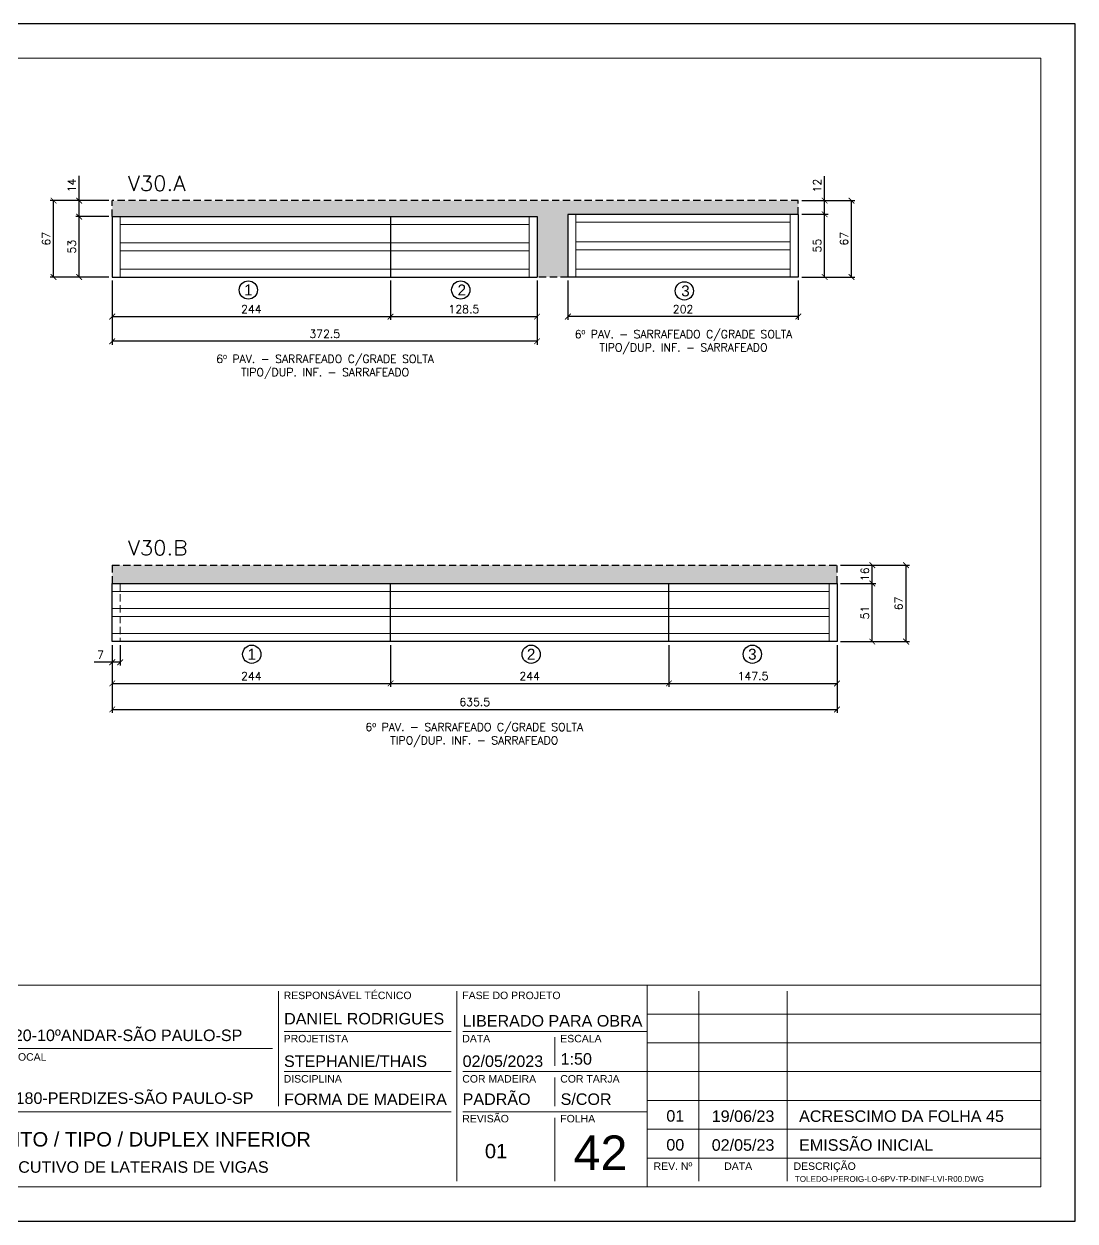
# Model space of a CAD drawing. Extents: x -23436 to 4767, y -4638 to 9755.
# Drawn here: x -16943 to -16021, y -2818 to -1768 of the extents above; entities that cross this region are included whole.
import ezdxf
from ezdxf.enums import TextEntityAlignment as Align

# ---------------------------------------------------------------- set-up
doc = ezdxf.new("R2010")
doc.units = 0
doc.header["$PDMODE"] = 2
doc.header["$PDSIZE"] = 10
doc.linetypes.add('HIDDEN', pattern=[9.525, 6.35, -3.175])
doc.layers.get('0').update_dxf_attribs({"lineweight": 13})
doc.layers.get('Defpoints').update_dxf_attribs({"lineweight": 13})
for name, color, linetype in [('Concreto', 250, 'HIDDEN'), ('Cota', 4, 'Continuous'), ('MB Logo', 255, 'Continuous'), ('Painéis', 200, 'Continuous'), ('Romaneio', 10, 'Continuous')]:
    doc.layers.add(name, color=color, linetype=linetype)
for name, color, linetype, lineweight in [('FOLHA MB', 7, 'Continuous', 13), ('N° Folha', 5, 'Continuous', 13), ('Sarr 2.2x7', 40, 'Continuous', 9), ('Texto Seção', 7, 'Continuous', 15)]:
    doc.layers.add(name, color=color, linetype=linetype, lineweight=lineweight)
doc.layers.add('Laje_Perimetro', color=7, linetype='Continuous', plot=False)
doc.styles.add('ARIAL', font='arial.ttf', dxfattribs={"oblique": 15, "height": 25})
doc.styles.add('MB_C01', font='arial.ttf', dxfattribs={"height": 1.3})
doc.styles.add('MB_C02', font='arial.ttf', dxfattribs={"height": 2})
doc.styles.add('MB_C03', font='arial.ttf', dxfattribs={"height": 2.5})
doc.styles.add('MB_C04', font='arial.ttf', dxfattribs={"height": 6})
doc.styles.add('MtXpl_Lucida_Sans_Un', font='l_10646.ttf')
doc.styles.add('REGUA-120', font='ROMANS.shx', dxfattribs={"height": 15})
doc.styles.add('ROMANS', font='romans.shx')
doc.dimstyles.new('Cota Paínel', dxfattribs={"dimtxt": 7, "dimasz": 5, "dimexe": 3, "dimexo": 3, "dimgap": 3, "dimtad": 1, "dimdec": 1, "dimzin": 12, "dimdsep": 46, "dimtxsty": 'ROMANS', "dimblk": 'ARCHTICK', "dimcen": 0, "dimclrd": 4, "dimclre": 4, "dimclrt": 1, "dimadec": 1, "dimazin": 3, "dimtfac": 1, "dimtdec": 1, "dimtmove": 0, "dimatfit": 3, "dimldrblk": 'OBLIQUE', "dimfxl": 1, "dimtolj": 1, "dimtzin": 12, "dimarcsym": 0})

# ---------------------------------------------------------------- blocks, each defined once
blk = doc.blocks.new('MB-NOVO')
at = {"layer": 'MB Logo', "linetype": 'Continuous'}
h = blk.add_hatch(color=256, dxfattribs=at)
h.dxf.hatch_style = 1
h.set_gradient(color1=(242, 132, 69), color2=(247, 180, 141), rotation=90, tint=1)
h.paths.add_polyline_path([(-18529.6, 10980.8), (-18475.7, 10980.8, 0.706757), (-18468.7, 11008, 0.681802), (-18476.7, 11034.9), (-18529.4, 11034.9, 0.243712), (-18530.2, 11034.5), (-18551.7, 11003.9), (-18573.3, 11034.5, 0.243712), (-18574.1, 11034.9), (-18586.5, 11034.9), (-18586.5, 10980.8), (-18573.9, 10980.8), (-18573.9, 11012.9), (-18551.7, 10981.5), (-18529.6, 11012.9)])
h.paths.add_polyline_path([(-18516.8, 11014.1), (-18516.8, 11022), (-18477.8, 11022, -0.414214), (-18475.8, 11020), (-18475.8, 11016.1, -0.414214), (-18477.8, 11014.1)], flags=16)
h.paths.add_polyline_path([(-18516.8, 11001.4), (-18476.8, 11001.4, -0.414214), (-18474.8, 10999.4), (-18474.8, 10995.5, -0.414214), (-18476.8, 10993.5), (-18516.8, 10993.5)], flags=16)
at = {"layer": 'MB Logo', "true_color": 0x262626}
h = blk.add_hatch(color=250, dxfattribs=at)
h.dxf.hatch_style = 1
h.paths.add_polyline_path([(-18537.3, 11033.3, 0.60809), (-18538.1, 11034.9), (-18565.3, 11034.9, 0.60809), (-18566.1, 11033.3), (-18552.5, 11014, 0.518202), (-18550.9, 11014)])
h = blk.add_hatch(color=250, dxfattribs=at)
h.dxf.hatch_style = 1
h.paths.add_polyline_path([(-18456.2, 11011.3), (-18456.2, 11024.6), (-18434.2, 11024.6), (-18434.2, 11034.9), (-18476.7, 11034.9, -0.681802), (-18468.7, 11008, -0.706757), (-18475.7, 10980.8), (-18456.2, 10980.8), (-18456.2, 11001.4), (-18437.8, 11001.4), (-18437.8, 11011.3)])
h = blk.add_hatch(color=250, dxfattribs=at)
h.dxf.hatch_style = 1
h.paths.add_polyline_path([(-18435.9, 11007.9, 1), (-18381.9, 11007.9, 1)])
edge = h.paths.add_edge_path(flags=16)
edge.add_ellipse((-18409, 11007.7), major_axis=(0, 16.8), ratio=0.916255, start_angle=0, end_angle=360)
h = blk.add_hatch(color=250, dxfattribs=at)
h.dxf.hatch_style = 1
h.paths.add_polyline_path([(-18357, 11034.9), (-18380.2, 11034.9), (-18380.2, 10980.8), (-18367.6, 10980.8), (-18367.6, 11000.7), (-18363.4, 11000.7, -0.195765), (-18360.9, 10998.9), (-18351.8, 10983.2, 0.261385), (-18347.5, 10980.8), (-18336.4, 10980.8), (-18347.5, 10999, 0.082429), (-18349.6, 11001.5), (-18351.9, 11003.4, 0.81838)])
h.paths.add_polyline_path([(-18360.8, 11009), (-18367.6, 11009), (-18367.6, 11025), (-18360.8, 11025, -0.92578)], flags=16)
h = blk.add_hatch(color=250, dxfattribs=at)
h.dxf.hatch_style = 1
h.paths.add_polyline_path([(-18286.6, 11015.9), (-18286.6, 10980.8), (-18275.8, 10980.8), (-18275.8, 11034.9), (-18286.6, 11034.9, 0.216647), (-18289.4, 11032.4), (-18305.5, 10999.8), (-18321.6, 11032.7, 0.199908), (-18324.3, 11034.9), (-18335.2, 11034.9), (-18335.2, 10980.8), (-18324.3, 10980.8), (-18324.3, 11015.9), (-18310.4, 10989.3, 0.279644), (-18306, 10986.6, 0.340986), (-18300.5, 10989.3)])
h = blk.add_hatch(color=250, dxfattribs=at)
h.dxf.hatch_style = 1
h.paths.add_polyline_path([(-18274.4, 10980.8), (-18265, 10980.8, 0.322517), (-18260.2, 10984.3), (-18257.3, 10993), (-18237.2, 10993), (-18234.3, 10984.3, 0.322517), (-18229.5, 10980.8), (-18220.3, 10980.8), (-18241.2, 11034.9), (-18253.4, 11034.9)])
h.paths.add_polyline_path([(-18254.4, 11001.6), (-18247.3, 11023), (-18240.1, 11001.6)], flags=16)
h = blk.add_hatch(color=250, dxfattribs=at)
h.dxf.hatch_style = 1
h.paths.add_polyline_path([(-18206, 11024, -0.247671), (-18196.9, 11024.3), (-18193.5, 11022.5, 0.40799), (-18188.2, 11024.1), (-18185.4, 11029.1, 0.392837), (-18216.2, 11028.7, 0.467779), (-18213.3, 11006.3, 0.077523), (-18201.2, 11002.1, -0.214206), (-18196.1, 10997.9, -0.284295), (-18198.2, 10991.4, -0.26924), (-18208.8, 10991.6), (-18212.2, 10993.6, 0.407727), (-18219, 10992.1), (-18221.8, 10987.7, 0.296878), (-18193.2, 10983.1, 0.272251), (-18184.9, 10995.3), (-18184.6, 10997.9, 0.348906), (-18193.7, 11011.2), (-18200.4, 11013.5, -0.045018), (-18205.8, 11015.7, -0.618284)])
at = {"layer": 'MB Logo', "linetype": 'Continuous'}
blk.add_line((-18586.5, 10945.9), (-18184.8, 10945.9), dxfattribs=at)
at = {"layer": 'MB Logo', "color": 23, "linetype": 'Continuous', "true_color": 0xf28445}
for points in [[(-18573.3, 11034.5, 0.243712), (-18574.1, 11034.9), (-18586.5, 11034.9), (-18586.5, 10980.8), (-18573.9, 10980.8), (-18573.9, 11012.9), (-18551.7, 10981.5), (-18529.6, 11012.9), (-18529.6, 10980.8), (-18475.7, 10980.8, 0.706757), (-18468.7, 11008, 0.681802), (-18476.7, 11034.9), (-18529.4, 11034.9, 0.243712), (-18530.2, 11034.5), (-18551.7, 11003.9)], [(-18516.8, 11022), (-18477.8, 11022, -0.414214), (-18475.8, 11020), (-18475.8, 11016.1, -0.414214), (-18477.8, 11014.1), (-18516.8, 11014.1)], [(-18516.8, 11001.4), (-18476.8, 11001.4, -0.414214), (-18474.8, 10999.4), (-18474.8, 10995.5, -0.414214), (-18476.8, 10993.5), (-18516.8, 10993.5)]]:
    blk.add_lwpolyline(points, format="xyb", close=True, dxfattribs=at)
at = {"layer": 'MB Logo', "color": 250, "true_color": 0x262626}
for points in [[(-18537.3, 11033.3, 0.60809), (-18538.1, 11034.9), (-18565.3, 11034.9, 0.60809), (-18566.1, 11033.3), (-18552.5, 11014, 0.518202), (-18550.9, 11014)], [(-18437.8, 11011.3), (-18456.2, 11011.3), (-18456.2, 11024.6), (-18434.2, 11024.6), (-18434.2, 11034.9), (-18476.7, 11034.9, -0.681802), (-18468.7, 11008, -0.706757), (-18475.7, 10980.8), (-18456.2, 10980.8), (-18456.2, 11001.4), (-18437.8, 11001.4)], [(-18347.5, 10980.8), (-18336.4, 10980.8), (-18347.5, 10999, 0.082429), (-18349.6, 11001.5), (-18351.9, 11003.4, 0.81838), (-18357, 11034.9), (-18380.2, 11034.9), (-18380.2, 10980.8), (-18367.6, 10980.8), (-18367.6, 11000.7), (-18363.4, 11000.7, -0.209789), (-18360.8, 10998.7), (-18351.8, 10983.2, 0.261385)], [(-18286.6, 11015.9), (-18286.6, 10980.8), (-18275.8, 10980.8), (-18275.8, 11034.9), (-18286.6, 11034.9, 0.216647), (-18289.4, 11032.4), (-18305.5, 10999.8), (-18321.5, 11032.4, 0.216647), (-18324.3, 11034.9), (-18335.2, 11034.9), (-18335.2, 10980.8), (-18324.3, 10980.8), (-18324.3, 11015.9), (-18310.4, 10989.3, 0.279644), (-18306, 10986.6), (-18304.9, 10986.6, 0.279644), (-18300.5, 10989.3)], [(-18265, 10980.8, 0.322517), (-18260.2, 10984.3), (-18257.3, 10993), (-18237.2, 10993), (-18234.3, 10984.3, 0.322517), (-18229.5, 10980.8), (-18220.3, 10980.8), (-18241.2, 11034.9), (-18253.4, 11034.9), (-18274.4, 10980.8)], [(-18206.2, 11015.9, -0.549626), (-18206.4, 11023.8, -0.258723), (-18196.9, 11024.3), (-18193.5, 11022.5, 0.40799), (-18188.2, 11024.1), (-18185.4, 11029.1, 0.392837), (-18216.2, 11028.7, 0.467779), (-18213.3, 11006.3, 0.077523), (-18201.2, 11002.1, -0.203897), (-18196.3, 10998.2), (-18196.1, 10997.8, -0.267611), (-18198, 10991.6), (-18198.5, 10991.3, -0.261145), (-18208.8, 10991.6), (-18212.2, 10993.6, 0.407727), (-18219, 10992.1), (-18221.8, 10987.7, 0.296878), (-18193.2, 10983.1, 0.265963), (-18184.9, 10994.9), (-18184.7, 10997.6, 0.340466), (-18193.1, 11011), (-18200.4, 11013.5, -0.049298)], [(-18367.6, 11009), (-18360.8, 11009, 0.92578), (-18360.8, 11025), (-18367.6, 11025)]]:
    blk.add_lwpolyline(points, format="xyb", close=True, dxfattribs=at)
blk.add_lwpolyline([(-18247.3, 11023), (-18254.4, 11001.6), (-18240.1, 11001.6)], close=True, dxfattribs=at)
at = {"layer": 'MB Logo', "color": 250, "true_color": 0x262626, "style": 'MtXpl_Lucida_Sans_Un'}
for s, height, p in [('F', 8.12, (-18586.8, 10959.8)), ('O', 8.12, (-18567.5, 10959.8)), ('R', 8.12, (-18545.6, 10959.8)), ('M', 8.12, (-18525.4, 10959.8)), ('A', 8.12, (-18502.5, 10959.8)), ('S', 8.12, (-18481.9, 10959.8)), ('P', 8.12, (-18447.3, 10959.8)), ('R', 8.12, (-18427.8, 10959.8)), ('É', 8.12, (-18407.5, 10959.8)), ('-', 8.12, (-18389.6, 10959.8)), ('F', 8.12, (-18371.4, 10959.8)), ('A', 8.12, (-18353.3, 10959.8)), ('B', 8.12, (-18332.1, 10959.8)), ('R', 8.12, (-18312.2, 10959.8)), ('I', 8.12, (-18292.7, 10959.8)), ('C', 8.12, (-18276.6, 10959.8)), ('A', 8.12, (-18256.3, 10959.8)), ('D', 8.12, (-18235.5, 10959.8)), ('A', 8.12, (-18214.6, 10959.8)), ('S', 8.12, (-18193.6, 10959.8)), ('DIREITOS AUTORAIS PROTEGIDOS PELA LEI Nº 9610/98', 8.122, (-18540.4, 10887.8))]:
    blk.add_text(s, height=height, dxfattribs=at).set_placement(p)
at = {"layer": 'MB Logo', "style": 'MtXpl_Lucida_Sans_Un'}
for s, p in [('Rua José Santa Rosa, 1300 - Jd Nova Limeira - Limeira / SP', (-18549.2, 10917.8)), ('(19) 3440-2240 - email:projetos@mbformas.com.br - www.mbformas.com.br', (-18601.5, 10902.8))]:
    blk.add_text(s, height=8.122, dxfattribs=at).set_placement(p)
blk = doc.blocks.new('A$C169d8357')
at = {"layer": 'FOLHA MB', "color": 1}
for p, q in [((1109.8, 356.7), (70, 356.7)), ((445.6, 351.7), (445.6, 185)), ((786.6, 351.7), (786.6, 250.7)), ((943.1, 351.7), (943.1, 185)), ((1109.8, 356.7), (1109.8, 179.9)), ((1455, 356.7), (1109.8, 356.7)), ((1155.3, 185), (1155.3, 351.7)), ((1232.6, 351.7), (1232.6, 185)), ((1455, 331.5), (1109.8, 331.5)), ((938.1, 316.3), (791.6, 316.3)), ((1109.8, 316.3), (948.2, 316.3)), ((1029, 311.3), (1029, 286)), ((1455, 306.2), (1109.8, 306.2)), ((781.5, 301.2), (450.7, 301.2)), ((938.1, 281), (791.6, 281)), ((1109.8, 281), (948.2, 281)), ((1029, 275.9), (1029, 250.7)), ((1455, 281), (1109.8, 281)), ((1455, 255.7), (1109.8, 255.7)), ((938.1, 245.6), (450.7, 245.6)), ((1109.8, 245.6), (948.2, 245.6)), ((1029, 240.6), (1029, 185)), ((1455, 230.4), (1109.8, 230.4)), ((1455, 205.2), (1109.8, 205.2))]:
    blk.add_line(p, q, dxfattribs=at)
for points in [[(0, 1199.9), (0, 149.9), (1485, 149.9), (1485, 1199.9)], [(70, 1169.9), (70, 179.9), (1455, 179.9), (1455, 1169.9)]]:
    blk.add_lwpolyline(points, close=True, dxfattribs=at)
at = {"layer": 'MB Logo', "xscale": 0.8642040370897565, "yscale": 0.8642040370897565, "zscale": 0.8642040370897565}
blk.add_blockref('MB-NOVO', (16148.7, -9204.8), dxfattribs=at)
at = {"layer": 'FOLHA MB', "color": 6}
for s, height, style, p in [('CLIENTE', 6.57, 'MB_C01', (454.3, 346.1)), ('RESPONSÁVEL TÉCNICO', 6.566, 'MB_C01', (791.2, 344.6)), ('FASE DO PROJETO', 6.566, 'MB_C01', (947.8, 344.6)), ('R. HUNGRIA,620-10ºANDAR-SÃO PAULO-SP', 10.102, 'MB_C02', (459.7, 307.8)), ('PROJETISTA', 6.57, 'MB_C01', (791.2, 306.7)), ('DATA', 6.57, 'MB_C01', (947.8, 306.7)), ('ESCALA', 6.57, 'MB_C01', (1033.7, 306.7)), ('EMPREENDIMENTO E LOCAL', 6.566, 'MB_C01', (454.3, 290.6)), ('DISCIPLINA', 6.57, 'MB_C01', (791.2, 271.4)), ('COR MADEIRA', 6.566, 'MB_C01', (947.8, 271.4)), ('COR TARJA', 6.57, 'MB_C01', (1033.7, 271.4)), ('RUA IPEROIG,180-PERDIZES-SÃO PAULO-SP', 10.102, 'MB_C02', (459.7, 252.7)), ('TÍTULO', 6.57, 'MB_C01', (454.3, 235)), ('REVISÃO', 6.57, 'MB_C01', (947.8, 236.5)), ('FOLHA', 6.57, 'MB_C01', (1033.7, 236.5)), ('PROJETO EXECUTIVO DE LATERAIS DE VIGAS', 10.102, 'MB_C02', (459.7, 192.3))]:
    blk.add_text(s, height=height, dxfattribs=dict(at, style=style)).set_placement(p)
at = {"layer": 'FOLHA MB', "color": 5}
for s, height, style, p in [('TOLEDO', 12.63, 'MB_C03', (459.7, 328.8)), ('DANIEL RODRIGUES', 10.102, 'MB_C02', (791.6, 322.4)), ('LIBERADO PARA OBRA', 10.102, 'MB_C02', (948.1, 320.5)), ('STEPHANIE/THAIS', 10.102, 'MB_C02', (791.5, 285.1)), ('02/05/2023', 10.1, 'MB_C02', (948.1, 285.1)), ('1:50', 10.1, 'MB_C02', (1034, 287.1)), ('IPEROIG', 12.63, 'MB_C03', (459.7, 273.3)), ('PADRÃO', 10.1, 'MB_C02', (948.1, 251.8)), ('FORMA DE MADEIRA', 10.102, 'MB_C02', (791.6, 251.7)), ('S/COR', 10.1, 'MB_C02', (1034, 251.8)), ('01', 10.1, 'MB_C02', (1126.7, 237.1)), ('19/06/23', 10.1, 'MB_C02', (1166.5, 236.9)), ('ACRESCIMO DA FOLHA 45', 10.102, 'MB_C02', (1243.1, 236.9)), ('6º PAVIMENTO / TIPO / DUPLEX INFERIOR', 12.628, 'MB_C03', (459.7, 215.3)), ('00', 10.1, 'MB_C02', (1126.7, 211.8)), ('02/05/23', 10.1, 'MB_C02', (1166.5, 211.6)), ('EMISSÃO INICIAL', 10.102, 'MB_C02', (1243.1, 211.6)), ('01', 12.63, 'MB_C03', (967.6, 205))]:
    blk.add_text(s, height=height, dxfattribs=dict(at, style=style)).set_placement(p)
at = {"layer": 'FOLHA MB', "color": 6, "style": 'MB_C01'}
for s, p in [('REV. Nº', (1132.5, 198.1)), ('DATA', (1189.7, 198.1)), ('DESCRIÇÃO', (1265.5, 198.1))]:
    blk.add_text(s, height=6.57, dxfattribs=at).set_placement(p, align=Align.MIDDLE_CENTER)
at = {"layer": 'FOLHA MB', "insert": (1239.4, 189.4), "char_height": 5.051, "width": 210.818, "attachment_point": 1, "style": 'MB_C04'}
blk.add_mtext('TOLEDO-IPEROIG-LO-6PV-TP-DINF-LVI-R00.DWG', dxfattribs=at)
blk = doc.blocks.new('_ArchTick')
at = {"color": 0, "linetype": 'ByBlock', "const_width": 0.15}
blk.add_lwpolyline([(-0.5, -0.5), (0.5, 0.5)], dxfattribs=at)
blk = doc.blocks.new('*D1380')
at = {"layer": 'Cota', "color": 4, "lineweight": -2, "transparency": 16777216}
for p, q in [((-16865.5, -2312.5), (-16865.5, -2349.2)), ((-16621.5, -2312.5), (-16621.5, -2349.2)), ((-16865.5, -2346.2), (-16621.5, -2346.2))]:
    blk.add_line(p, q, dxfattribs=at)
at = {"layer": 'Defpoints', "color": 0, "transparency": 16777216}
for p in [(-16865.5, -2309.5), (-16621.5, -2309.5), (-16621.5, -2346.2)]:
    blk.add_point(p, dxfattribs=at)
at = {"layer": 'Cota', "color": 4, "lineweight": -2, "transparency": 16777216, "xscale": 5, "yscale": 5, "zscale": 5, "rotation": 180}
blk.add_blockref('_ArchTick', (-16865.5, -2346.2), dxfattribs=at)
at = {"layer": 'Cota', "color": 4, "lineweight": -2, "transparency": 16777216, "xscale": 5, "yscale": 5, "zscale": 5}
blk.add_blockref('_ArchTick', (-16621.5, -2346.2), dxfattribs=at)
at = {"layer": 'Cota', "color": 1, "transparency": 16777216, "insert": (-16743.5, -2339.7), "char_height": 7, "attachment_point": 5, "style": 'ROMANS'}
blk.add_mtext('\\A1;244', dxfattribs=at)
blk = doc.blocks.new('_OBLIQUE')
at = {"color": 0, "linetype": 'ByBlock', "lineweight": -2}
for p, q in [((0, 0), (-1, 0)), ((-0.5, -0.5), (0.5, 0.5))]:
    blk.add_line(p, q, dxfattribs=at)
blk = doc.blocks.new('*D1381')
at = {"layer": 'Cota', "color": 4, "lineweight": -2, "transparency": 16777216}
for p, q in [((-16621.5, -2312.5), (-16621.5, -2349.2)), ((-16377.5, -2312.5), (-16377.5, -2349.2)), ((-16621.5, -2346.2), (-16377.5, -2346.2))]:
    blk.add_line(p, q, dxfattribs=at)
at = {"layer": 'Defpoints', "color": 0, "transparency": 16777216}
for p in [(-16621.5, -2309.5), (-16377.5, -2309.5), (-16377.5, -2346.2)]:
    blk.add_point(p, dxfattribs=at)
at = {"layer": 'Cota', "color": 4, "lineweight": -2, "transparency": 16777216, "xscale": 5, "yscale": 5, "zscale": 5, "rotation": 180}
blk.add_blockref('_ArchTick', (-16621.5, -2346.2), dxfattribs=at)
at = {"layer": 'Cota', "color": 4, "lineweight": -2, "transparency": 16777216, "xscale": 5, "yscale": 5, "zscale": 5}
blk.add_blockref('_ArchTick', (-16377.5, -2346.2), dxfattribs=at)
at = {"layer": 'Cota', "color": 1, "transparency": 16777216, "insert": (-16499.5, -2339.7), "char_height": 7, "attachment_point": 5, "style": 'ROMANS'}
blk.add_mtext('\\A1;244', dxfattribs=at)
blk = doc.blocks.new('*D1382')
at = {"layer": 'Cota', "color": 4, "lineweight": -2, "transparency": 16777216}
for p, q in [((-16377.5, -2312.5), (-16377.5, -2349.2)), ((-16230, -2312.5), (-16230, -2349.2)), ((-16377.5, -2346.2), (-16230, -2346.2))]:
    blk.add_line(p, q, dxfattribs=at)
at = {"layer": 'Defpoints', "color": 0, "transparency": 16777216}
for p in [(-16377.5, -2309.5), (-16230, -2309.5), (-16230, -2346.2)]:
    blk.add_point(p, dxfattribs=at)
at = {"layer": 'Cota', "color": 4, "lineweight": -2, "transparency": 16777216, "xscale": 5, "yscale": 5, "zscale": 5, "rotation": 180}
blk.add_blockref('_ArchTick', (-16377.5, -2346.2), dxfattribs=at)
at = {"layer": 'Cota', "color": 4, "lineweight": -2, "transparency": 16777216, "xscale": 5, "yscale": 5, "zscale": 5}
blk.add_blockref('_ArchTick', (-16230, -2346.2), dxfattribs=at)
at = {"layer": 'Cota', "color": 1, "transparency": 16777216, "insert": (-16303.7, -2339.7), "char_height": 7, "attachment_point": 5, "style": 'ROMANS'}
blk.add_mtext('\\A1;147.5', dxfattribs=at)
blk = doc.blocks.new('*D1383')
at = {"layer": 'Cota', "color": 4, "lineweight": -2, "transparency": 16777216}
for p, q in [((-16865.5, -2312.5), (-16865.5, -2372)), ((-16230, -2312.5), (-16230, -2372)), ((-16865.5, -2369), (-16230, -2369))]:
    blk.add_line(p, q, dxfattribs=at)
at = {"layer": 'Defpoints', "color": 0, "transparency": 16777216}
for p in [(-16865.5, -2309.5), (-16230, -2309.5), (-16230, -2369)]:
    blk.add_point(p, dxfattribs=at)
at = {"layer": 'Cota', "color": 4, "lineweight": -2, "transparency": 16777216, "xscale": 5, "yscale": 5, "zscale": 5, "rotation": 180}
blk.add_blockref('_ArchTick', (-16865.5, -2369), dxfattribs=at)
at = {"layer": 'Cota', "color": 4, "lineweight": -2, "transparency": 16777216, "xscale": 5, "yscale": 5, "zscale": 5}
blk.add_blockref('_ArchTick', (-16230, -2369), dxfattribs=at)
at = {"layer": 'Cota', "color": 1, "transparency": 16777216, "insert": (-16547.7, -2362.5), "char_height": 7, "attachment_point": 5, "style": 'ROMANS'}
blk.add_mtext('\\A1;635.5', dxfattribs=at)
blk = doc.blocks.new('*D1384')
at = {"layer": 'Cota', "color": 4, "lineweight": -2, "transparency": 16777216}
for p, q in [((-16227, -2258.5), (-16196.1, -2258.5)), ((-16199.1, -2309.5), (-16199.1, -2258.5)), ((-16227, -2309.5), (-16196.1, -2309.5))]:
    blk.add_line(p, q, dxfattribs=at)
at = {"layer": 'Defpoints', "color": 0, "transparency": 16777216}
for p in [(-16230, -2258.5), (-16199.1, -2258.5), (-16230, -2309.5)]:
    blk.add_point(p, dxfattribs=at)
at = {"layer": 'Cota', "color": 4, "lineweight": -2, "transparency": 16777216, "xscale": 5, "yscale": 5, "zscale": 5}
for p, rotation in [((-16199.1, -2258.5), 90), ((-16199.1, -2309.5), 270)]:
    blk.add_blockref('_ArchTick', p, dxfattribs=dict(at, rotation=rotation))
at = {"layer": 'Cota', "color": 1, "transparency": 16777216, "insert": (-16205.6, -2284), "char_height": 7, "attachment_point": 5, "rotation": 90, "style": 'ROMANS'}
blk.add_mtext('\\A1;51', dxfattribs=at)
blk = doc.blocks.new('*D1385')
at = {"layer": 'Cota', "color": 4, "lineweight": -2, "transparency": 16777216}
for p, q in [((-16227, -2242.5), (-16196.1, -2242.5)), ((-16199.1, -2258.5), (-16199.1, -2242.5)), ((-16227, -2258.5), (-16196.1, -2258.5))]:
    blk.add_line(p, q, dxfattribs=at)
at = {"layer": 'Defpoints', "color": 0, "transparency": 16777216}
for p in [(-16230, -2242.5), (-16199.1, -2242.5), (-16230, -2258.5)]:
    blk.add_point(p, dxfattribs=at)
at = {"layer": 'Cota', "color": 4, "lineweight": -2, "transparency": 16777216, "xscale": 5, "yscale": 5, "zscale": 5}
for p, rotation in [((-16199.1, -2242.5), 90), ((-16199.1, -2258.5), 270)]:
    blk.add_blockref('_ArchTick', p, dxfattribs=dict(at, rotation=rotation))
at = {"layer": 'Cota', "color": 1, "transparency": 16777216, "insert": (-16205.6, -2250.5), "char_height": 7, "attachment_point": 5, "rotation": 90, "style": 'ROMANS'}
blk.add_mtext('\\A1;16', dxfattribs=at)
blk = doc.blocks.new('*D1386')
at = {"layer": 'Cota', "color": 4, "lineweight": -2, "transparency": 16777216}
for p, q in [((-16227, -2242.5), (-16166.5, -2242.5)), ((-16169.5, -2309.5), (-16169.5, -2242.5)), ((-16227, -2309.5), (-16166.5, -2309.5))]:
    blk.add_line(p, q, dxfattribs=at)
at = {"layer": 'Defpoints', "color": 0, "transparency": 16777216}
for p in [(-16230, -2242.5), (-16169.5, -2242.5), (-16230, -2309.5)]:
    blk.add_point(p, dxfattribs=at)
at = {"layer": 'Cota', "color": 4, "lineweight": -2, "transparency": 16777216, "xscale": 5, "yscale": 5, "zscale": 5}
for p, rotation in [((-16169.5, -2242.5), 90), ((-16169.5, -2309.5), 270)]:
    blk.add_blockref('_ArchTick', p, dxfattribs=dict(at, rotation=rotation))
at = {"layer": 'Cota', "color": 1, "transparency": 16777216, "insert": (-16176, -2276), "char_height": 7, "attachment_point": 5, "rotation": 90, "style": 'ROMANS'}
blk.add_mtext('\\A1;67', dxfattribs=at)
blk = doc.blocks.new('*D1393')
at = {"layer": 'Cota', "color": 4, "lineweight": -2, "transparency": 16777216}
for p, q in [((-16466, -1992.7), (-16466, -2027.4)), ((-16264, -1992.7), (-16264, -2027.4)), ((-16264, -2024.4), (-16466, -2024.4))]:
    blk.add_line(p, q, dxfattribs=at)
at = {"layer": 'Defpoints', "color": 0, "transparency": 16777216}
for p in [(-16466, -1989.7), (-16264, -1989.7), (-16466, -2024.4)]:
    blk.add_point(p, dxfattribs=at)
at = {"layer": 'Cota', "color": 4, "lineweight": -2, "transparency": 16777216, "xscale": 5, "yscale": 5, "zscale": 5, "rotation": 180}
blk.add_blockref('_ArchTick', (-16466, -2024.4), dxfattribs=at)
at = {"layer": 'Cota', "color": 4, "lineweight": -2, "transparency": 16777216, "xscale": 5, "yscale": 5, "zscale": 5}
blk.add_blockref('_ArchTick', (-16264, -2024.4), dxfattribs=at)
at = {"layer": 'Cota', "color": 1, "transparency": 16777216, "insert": (-16365, -2017.9), "char_height": 7, "attachment_point": 5, "style": 'ROMANS'}
blk.add_mtext('\\A1;202', dxfattribs=at)
blk = doc.blocks.new('*D1394')
at = {"layer": 'Cota', "color": 4, "lineweight": -2, "transparency": 16777216}
for p, q in [((-16865.5, -1992.7), (-16865.5, -2027.4)), ((-16621.5, -1992.7), (-16621.5, -2027.4)), ((-16865.5, -2024.4), (-16621.5, -2024.4))]:
    blk.add_line(p, q, dxfattribs=at)
at = {"layer": 'Defpoints', "color": 0, "transparency": 16777216}
for p in [(-16865.5, -1989.7), (-16621.5, -1989.7), (-16621.5, -2024.4)]:
    blk.add_point(p, dxfattribs=at)
at = {"layer": 'Cota', "color": 4, "lineweight": -2, "transparency": 16777216, "xscale": 5, "yscale": 5, "zscale": 5, "rotation": 180}
blk.add_blockref('_ArchTick', (-16865.5, -2024.4), dxfattribs=at)
at = {"layer": 'Cota', "color": 4, "lineweight": -2, "transparency": 16777216, "xscale": 5, "yscale": 5, "zscale": 5}
blk.add_blockref('_ArchTick', (-16621.5, -2024.4), dxfattribs=at)
at = {"layer": 'Cota', "color": 1, "transparency": 16777216, "insert": (-16743.5, -2017.9), "char_height": 7, "attachment_point": 5, "style": 'ROMANS'}
blk.add_mtext('\\A1;244', dxfattribs=at)
blk = doc.blocks.new('*D1395')
at = {"layer": 'Cota', "color": 4, "lineweight": -2, "transparency": 16777216}
for p, q in [((-16621.5, -1992.7), (-16621.5, -2027.4)), ((-16493, -1992.7), (-16493, -2027.4)), ((-16621.5, -2024.4), (-16493, -2024.4))]:
    blk.add_line(p, q, dxfattribs=at)
at = {"layer": 'Defpoints', "color": 0, "transparency": 16777216}
for p in [(-16621.5, -1989.7), (-16493, -1989.7), (-16493, -2024.4)]:
    blk.add_point(p, dxfattribs=at)
at = {"layer": 'Cota', "color": 4, "lineweight": -2, "transparency": 16777216, "xscale": 5, "yscale": 5, "zscale": 5, "rotation": 180}
blk.add_blockref('_ArchTick', (-16621.5, -2024.4), dxfattribs=at)
at = {"layer": 'Cota', "color": 4, "lineweight": -2, "transparency": 16777216, "xscale": 5, "yscale": 5, "zscale": 5}
blk.add_blockref('_ArchTick', (-16493, -2024.4), dxfattribs=at)
at = {"layer": 'Cota', "color": 1, "transparency": 16777216, "insert": (-16557.2, -2017.9), "char_height": 7, "attachment_point": 5, "style": 'ROMANS'}
blk.add_mtext('\\A1;128.5', dxfattribs=at)
blk = doc.blocks.new('*D1396')
at = {"layer": 'Cota', "color": 4, "lineweight": -2, "transparency": 16777216}
for p, q in [((-16865.5, -1992.7), (-16865.5, -2049.1)), ((-16493, -1992.7), (-16493, -2049.1)), ((-16493, -2046.1), (-16865.5, -2046.1))]:
    blk.add_line(p, q, dxfattribs=at)
at = {"layer": 'Defpoints', "color": 0, "transparency": 16777216}
for p in [(-16865.5, -1989.7), (-16493, -1989.7), (-16865.5, -2046.1)]:
    blk.add_point(p, dxfattribs=at)
at = {"layer": 'Cota', "color": 4, "lineweight": -2, "transparency": 16777216, "xscale": 5, "yscale": 5, "zscale": 5, "rotation": 180}
blk.add_blockref('_ArchTick', (-16865.5, -2046.1), dxfattribs=at)
at = {"layer": 'Cota', "color": 4, "lineweight": -2, "transparency": 16777216, "xscale": 5, "yscale": 5, "zscale": 5}
blk.add_blockref('_ArchTick', (-16493, -2046.1), dxfattribs=at)
at = {"layer": 'Cota', "color": 1, "transparency": 16777216, "insert": (-16679.2, -2039.6), "char_height": 7, "attachment_point": 5, "style": 'ROMANS'}
blk.add_mtext('\\A1;372.5', dxfattribs=at)
blk = doc.blocks.new('*D1397')
at = {"layer": 'Cota', "color": 4, "lineweight": -2, "transparency": 16777216}
for p, q in [((-16261, -1934.7), (-16237.9, -1934.7)), ((-16240.9, -1989.7), (-16240.9, -1934.7)), ((-16261, -1989.7), (-16237.9, -1989.7))]:
    blk.add_line(p, q, dxfattribs=at)
at = {"layer": 'Defpoints', "color": 0, "transparency": 16777216}
for p in [(-16264, -1934.7), (-16240.9, -1934.7), (-16264, -1989.7)]:
    blk.add_point(p, dxfattribs=at)
at = {"layer": 'Cota', "color": 4, "lineweight": -2, "transparency": 16777216, "xscale": 5, "yscale": 5, "zscale": 5}
for p, rotation in [((-16240.9, -1934.7), 90), ((-16240.9, -1989.7), 270)]:
    blk.add_blockref('_ArchTick', p, dxfattribs=dict(at, rotation=rotation))
at = {"layer": 'Cota', "color": 1, "transparency": 16777216, "insert": (-16247.4, -1962.2), "char_height": 7, "attachment_point": 5, "rotation": 90, "style": 'ROMANS'}
blk.add_mtext('\\A1;55', dxfattribs=at)
blk = doc.blocks.new('*D1387')
at = {"layer": 'Cota', "color": 4, "lineweight": -2, "transparency": 16777216}
for p, q in [((-16240.9, -1922.7), (-16240.9, -1901.4)), ((-16261, -1922.7), (-16237.9, -1922.7)), ((-16240.9, -1934.7), (-16240.9, -1922.7)), ((-16261, -1934.7), (-16237.9, -1934.7))]:
    blk.add_line(p, q, dxfattribs=at)
at = {"layer": 'Defpoints', "color": 0, "transparency": 16777216}
for p in [(-16264, -1922.7), (-16240.9, -1922.7), (-16264, -1934.7)]:
    blk.add_point(p, dxfattribs=at)
at = {"layer": 'Cota', "color": 4, "lineweight": -2, "transparency": 16777216, "xscale": 5, "yscale": 5, "zscale": 5}
for p, rotation in [((-16240.9, -1922.7), 90), ((-16240.9, -1934.7), 270)]:
    blk.add_blockref('_ArchTick', p, dxfattribs=dict(at, rotation=rotation))
at = {"layer": 'Cota', "color": 1, "transparency": 16777216, "insert": (-16247.4, -1909.6), "char_height": 7, "attachment_point": 5, "rotation": 90, "style": 'ROMANS'}
blk.add_mtext('\\A1;12', dxfattribs=at)
blk = doc.blocks.new('*D1388')
at = {"layer": 'Cota', "color": 4, "lineweight": -2, "transparency": 16777216}
for p, q in [((-16261, -1922.7), (-16214.4, -1922.7)), ((-16217.4, -1989.7), (-16217.4, -1922.7)), ((-16261, -1989.7), (-16214.4, -1989.7))]:
    blk.add_line(p, q, dxfattribs=at)
at = {"layer": 'Defpoints', "color": 0, "transparency": 16777216}
for p in [(-16264, -1922.7), (-16217.4, -1922.7), (-16264, -1989.7)]:
    blk.add_point(p, dxfattribs=at)
at = {"layer": 'Cota', "color": 4, "lineweight": -2, "transparency": 16777216, "xscale": 5, "yscale": 5, "zscale": 5}
for p, rotation in [((-16217.4, -1922.7), 90), ((-16217.4, -1989.7), 270)]:
    blk.add_blockref('_ArchTick', p, dxfattribs=dict(at, rotation=rotation))
at = {"layer": 'Cota', "color": 1, "transparency": 16777216, "insert": (-16223.9, -1956.2), "char_height": 7, "attachment_point": 5, "rotation": 90, "style": 'ROMANS'}
blk.add_mtext('\\A1;67', dxfattribs=at)
blk = doc.blocks.new('*D1389')
at = {"layer": 'Cota', "color": 4, "lineweight": -2, "transparency": 16777216}
for p, q in [((-16868.5, -1936.7), (-16897.5, -1936.7)), ((-16894.5, -1989.7), (-16894.5, -1936.7)), ((-16868.5, -1989.7), (-16897.5, -1989.7))]:
    blk.add_line(p, q, dxfattribs=at)
at = {"layer": 'Defpoints', "color": 0, "transparency": 16777216}
for p in [(-16894.5, -1936.7), (-16865.5, -1936.7), (-16865.5, -1989.7)]:
    blk.add_point(p, dxfattribs=at)
at = {"layer": 'Cota', "color": 4, "lineweight": -2, "transparency": 16777216, "xscale": 5, "yscale": 5, "zscale": 5}
for p, rotation in [((-16894.5, -1936.7), 90), ((-16894.5, -1989.7), 270)]:
    blk.add_blockref('_ArchTick', p, dxfattribs=dict(at, rotation=rotation))
at = {"layer": 'Cota', "color": 1, "transparency": 16777216, "insert": (-16901, -1963.2), "char_height": 7, "attachment_point": 5, "rotation": 90, "style": 'ROMANS'}
blk.add_mtext('\\A1;53', dxfattribs=at)
blk = doc.blocks.new('*D1390')
at = {"layer": 'Cota', "color": 4, "lineweight": -2, "transparency": 16777216}
for p, q in [((-16894.5, -1922.7), (-16894.5, -1901.1)), ((-16868.5, -1922.7), (-16897.5, -1922.7)), ((-16894.5, -1936.7), (-16894.5, -1922.7)), ((-16868.5, -1936.7), (-16897.5, -1936.7))]:
    blk.add_line(p, q, dxfattribs=at)
at = {"layer": 'Defpoints', "color": 0, "transparency": 16777216}
for p in [(-16894.5, -1922.7), (-16865.5, -1922.7), (-16865.5, -1936.7)]:
    blk.add_point(p, dxfattribs=at)
at = {"layer": 'Cota', "color": 4, "lineweight": -2, "transparency": 16777216, "xscale": 5, "yscale": 5, "zscale": 5}
for p, rotation in [((-16894.5, -1922.7), 90), ((-16894.5, -1936.7), 270)]:
    blk.add_blockref('_ArchTick', p, dxfattribs=dict(at, rotation=rotation))
at = {"layer": 'Cota', "color": 1, "transparency": 16777216, "insert": (-16901, -1909.4), "char_height": 7, "attachment_point": 5, "rotation": 90, "style": 'ROMANS'}
blk.add_mtext('\\A1;14', dxfattribs=at)
blk = doc.blocks.new('*D1391')
at = {"layer": 'Cota', "color": 4, "lineweight": -2, "transparency": 16777216}
for p, q in [((-16868.5, -1922.7), (-16919.9, -1922.7)), ((-16916.9, -1989.7), (-16916.9, -1922.7)), ((-16868.5, -1989.7), (-16919.9, -1989.7))]:
    blk.add_line(p, q, dxfattribs=at)
at = {"layer": 'Defpoints', "color": 0, "transparency": 16777216}
for p in [(-16916.9, -1922.7), (-16865.5, -1922.7), (-16865.5, -1989.7)]:
    blk.add_point(p, dxfattribs=at)
at = {"layer": 'Cota', "color": 4, "lineweight": -2, "transparency": 16777216, "xscale": 5, "yscale": 5, "zscale": 5}
for p, rotation in [((-16916.9, -1922.7), 90), ((-16916.9, -1989.7), 270)]:
    blk.add_blockref('_ArchTick', p, dxfattribs=dict(at, rotation=rotation))
at = {"layer": 'Cota', "color": 1, "transparency": 16777216, "insert": (-16923.4, -1956.2), "char_height": 7, "attachment_point": 5, "rotation": 90, "style": 'ROMANS'}
blk.add_mtext('\\A1;67', dxfattribs=at)
blk = doc.blocks.new('*D1392')
at = {"layer": 'Cota', "color": 4, "lineweight": -2, "transparency": 16777216}
for p, q in [((-16865.5, -2312.5), (-16865.5, -2330.6)), ((-16858.5, -2312.5), (-16858.5, -2330.6)), ((-16865.5, -2327.6), (-16881.2, -2327.6)), ((-16858.5, -2327.6), (-16865.5, -2327.6))]:
    blk.add_line(p, q, dxfattribs=at)
at = {"layer": 'Defpoints', "color": 0, "transparency": 16777216}
for p in [(-16865.5, -2309.5), (-16858.5, -2309.5), (-16865.5, -2327.6)]:
    blk.add_point(p, dxfattribs=at)
at = {"layer": 'Cota', "color": 4, "lineweight": -2, "transparency": 16777216, "xscale": 5, "yscale": 5, "zscale": 5, "rotation": 180}
blk.add_blockref('_ArchTick', (-16865.5, -2327.6), dxfattribs=at)
at = {"layer": 'Cota', "color": 4, "lineweight": -2, "transparency": 16777216, "xscale": 5, "yscale": 5, "zscale": 5}
blk.add_blockref('_ArchTick', (-16858.5, -2327.6), dxfattribs=at)
at = {"layer": 'Cota', "color": 1, "transparency": 16777216, "insert": (-16875.8, -2321.1), "char_height": 7, "attachment_point": 5, "style": 'ROMANS'}
blk.add_mtext('\\A1;7', dxfattribs=at)

msp = doc.modelspace()

# ---------------------------------------------------------------- hatches: boundary and pattern name
at = {"layer": 'Concreto'}
h = msp.add_hatch(dxfattribs=at)
h.set_pattern_fill('AR-CONC', color=256, scale=2.5)
h.set_pattern_definition([(50, (-1585, -1980.257), (17.931505, -1.568803), [1.875, -20.625]), (355, (-1585, -1980.257), (-3.468783, 18.804803), [1.5, -16.5]), (100.45144, (-1583.506, -1980.388), (14.462721, 17.236), [1.593505, -17.528553]), (46.1842, (-1585, -1975.257), (26.681033, -4.137982), [2.8125, -30.9375]), (96.63564, (-1582.777, -1975.602), (23.36655, 24.352965), [2.39026, -26.292844]), (351.18416, (-1585, -1975.257), (23.36655, 24.352965), [2.25, -24.75]), (21, (-1582.5, -1976.507), (14.922676, -10.065472), [1.875, -20.625]), (326, (-1582.5, -1976.507), (6.082883, 18.128751), [1.5, -16.5]), (71.45144, (-1581.256, -1977.346), (21.00556, 8.063279), [1.593505, -17.528553]), (37.5, (-1585, -1980.257), (0.3039964, 8.3223463), [0, -16.3, 0, -16.75, 0, -16.5625]), (7.5, (-1585, -1980.257), (6.5767384, 9.860293), [0, -9.55, 0, -15.925, 0, -6.3125]), (327.5, (-1590.575, -1980.257), (13.345561, -0.5638718), [0, -6.25, 0, -19.5, 0, -25.875]), (317.5, (-1593.075, -1980.257), (14.579654, 2.502625), [0, -8.125, 0, -12.95, 0, -18.375])])
h.paths.add_polyline_path([(-16492.99, -1936.74), (-16865.49, -1936.74), (-16865.49, -1922.74), (-16263.99, -1922.74), (-16263.99, -1934.74), (-16465.99, -1934.74), (-16465.99, -1989.74), (-16492.99, -1989.74)])
h = msp.add_hatch(dxfattribs=at)
h.set_pattern_fill('AR-CONC', color=256, scale=2.5)
h.set_pattern_definition([(50, (-1585, -2619.743), (17.931505, -1.568803), [1.875, -20.625]), (355, (-1585, -2619.743), (-3.468783, 18.804803), [1.5, -16.5]), (100.45144, (-1583.506, -2619.874), (14.462721, 17.236), [1.593505, -17.528553]), (46.1842, (-1585, -2614.743), (26.681033, -4.137982), [2.8125, -30.9375]), (96.63564, (-1582.777, -2615.088), (23.36655, 24.352965), [2.39026, -26.292844]), (351.18416, (-1585, -2614.743), (23.36655, 24.352965), [2.25, -24.75]), (21, (-1582.5, -2615.993), (14.922676, -10.065472), [1.875, -20.625]), (326, (-1582.5, -2615.993), (6.082883, 18.128751), [1.5, -16.5]), (71.45144, (-1581.256, -2616.832), (21.00556, 8.063279), [1.593505, -17.528553]), (37.5, (-1585, -2619.743), (0.3039964, 8.3223463), [0, -16.3, 0, -16.75, 0, -16.5625]), (7.5, (-1585, -2619.743), (6.5767384, 9.860293), [0, -9.55, 0, -15.925, 0, -6.3125]), (327.5, (-1590.575, -2619.743), (13.345561, -0.5638718), [0, -6.25, 0, -19.5, 0, -25.875]), (317.5, (-1593.075, -2619.743), (14.579654, 2.502625), [0, -8.125, 0, -12.95, 0, -18.375])])
h.paths.add_polyline_path([(-16229.99, -2242.48), (-16865.49, -2242.48), (-16865.49, -2258.48), (-16855.49, -2258.48), (-16229.99, -2258.48)])

# ---------------------------------------------------------------- linework, layer by layer
for p, q in [((-16263.99, -1922.74), (-16865.49, -1922.74)), ((-16865.49, -1936.74), (-16865.49, -1922.74)), ((-16263.99, -1934.74), (-16263.99, -1922.74)), ((-16465.99, -1989.74), (-16492.99, -1989.74)), ((-16865.49, -2242.48), (-16229.99, -2242.48)), ((-16865.49, -2242.48), (-16865.49, -2258.48)), ((-16229.99, -2258.48), (-16229.99, -2242.48))]:
    msp.add_line(p, q, dxfattribs=at)
at = {"layer": 'Laje_Perimetro'}
msp.add_lwpolyline([(-16021.36, -1767.74), (-17506.38, -1767.74), (-17506.38, -2817.74), (-16021.36, -2817.74)], close=True, dxfattribs=at)
at = {"layer": 'Painéis'}
for p, q in [((-16865.49, -1936.74), (-16865.49, -1989.74)), ((-16865.49, -1936.74), (-16492.99, -1936.74)), ((-16621.49, -1936.74), (-16621.49, -1989.74)), ((-16492.99, -1936.74), (-16492.99, -1989.74)), ((-16465.99, -1934.74), (-16465.99, -1989.74)), ((-16263.99, -1934.74), (-16465.99, -1934.74)), ((-16263.99, -1934.74), (-16263.99, -1989.74)), ((-16865.49, -1989.74), (-16492.99, -1989.74)), ((-16263.99, -1989.74), (-16465.99, -1989.74)), ((-16865.49, -2258.48), (-16229.99, -2258.48)), ((-16865.49, -2309.48), (-16865.49, -2258.48)), ((-16621.49, -2309.48), (-16621.49, -2258.48)), ((-16377.49, -2309.48), (-16377.49, -2258.48)), ((-16229.99, -2258.48), (-16229.99, -2309.48)), ((-16229.99, -2309.48), (-16865.49, -2309.48))]:
    msp.add_line(p, q, dxfattribs=at)
at = {"layer": 'Romaneio'}
for centre in [(-16746.17, -2001.07), (-16559.92, -2001.07), (-16363.95, -2001.88), (-16743.14, -2320.58), (-16498.21, -2320.58), (-16304.29, -2320.58)]:
    msp.add_circle(centre, 8, dxfattribs=at)
at = {"layer": 'Sarr 2.2x7', "color": 50}
for p, q in [((-16865.49, -1989.74), (-16865.49, -1936.74)), ((-16865.49, -1936.74), (-16861.99, -1936.74)), ((-16858.49, -1936.74), (-16861.99, -1936.74)), ((-16858.49, -1936.74), (-16858.49, -1940.24)), ((-16858.49, -1936.74), (-16499.99, -1936.74)), ((-16858.49, -1989.74), (-16858.49, -1936.74)), ((-16858.49, -1943.74), (-16858.49, -1940.24)), ((-16499.99, -1936.74), (-16499.99, -1940.24)), ((-16499.99, -1936.74), (-16496.49, -1936.74)), ((-16499.99, -1936.74), (-16499.99, -1989.74)), ((-16499.99, -1943.74), (-16499.99, -1940.24)), ((-16492.99, -1936.74), (-16496.49, -1936.74)), ((-16492.99, -1936.74), (-16492.99, -1989.74)), ((-16465.99, -1934.74), (-16462.49, -1934.74)), ((-16465.99, -1934.74), (-16465.99, -1989.74)), ((-16458.99, -1934.74), (-16462.49, -1934.74)), ((-16270.99, -1934.74), (-16458.99, -1934.74)), ((-16458.99, -1934.74), (-16458.99, -1938.24)), ((-16458.99, -1934.74), (-16458.99, -1989.74)), ((-16458.99, -1941.74), (-16458.99, -1938.24)), ((-16270.99, -1941.74), (-16458.99, -1941.74)), ((-16270.99, -1934.74), (-16270.99, -1938.24)), ((-16270.99, -1989.74), (-16270.99, -1934.74)), ((-16270.99, -1934.74), (-16267.49, -1934.74)), ((-16270.99, -1941.74), (-16270.99, -1938.24)), ((-16263.99, -1934.74), (-16267.49, -1934.74)), ((-16263.99, -1989.74), (-16263.99, -1934.74)), ((-16858.49, -1943.74), (-16499.99, -1943.74)), ((-16858.49, -1959.74), (-16858.49, -1963.24)), ((-16858.49, -1959.74), (-16499.99, -1959.74)), ((-16858.49, -1966.74), (-16858.49, -1963.24)), ((-16499.99, -1959.74), (-16499.99, -1963.24)), ((-16499.99, -1966.74), (-16499.99, -1963.24)), ((-16270.99, -1958.74), (-16458.99, -1958.74)), ((-16458.99, -1958.74), (-16458.99, -1962.24)), ((-16458.99, -1965.74), (-16458.99, -1962.24)), ((-16270.99, -1958.74), (-16270.99, -1962.24)), ((-16270.99, -1965.74), (-16270.99, -1962.24)), ((-16858.49, -1966.74), (-16499.99, -1966.74)), ((-16270.99, -1965.74), (-16458.99, -1965.74)), ((-16499.99, -1982.74), (-16858.49, -1982.74)), ((-16858.49, -1982.74), (-16858.49, -1986.24)), ((-16499.99, -1982.74), (-16499.99, -1986.24)), ((-16458.99, -1982.74), (-16458.99, -1986.24)), ((-16458.99, -1982.74), (-16270.99, -1982.74)), ((-16270.99, -1982.74), (-16270.99, -1986.24)), ((-16865.49, -1989.74), (-16861.99, -1989.74)), ((-16858.49, -1989.74), (-16861.99, -1989.74)), ((-16858.49, -1989.74), (-16858.49, -1986.24)), ((-16499.99, -1989.74), (-16858.49, -1989.74)), ((-16499.99, -1989.74), (-16499.99, -1986.24)), ((-16499.99, -1989.74), (-16496.49, -1989.74)), ((-16492.99, -1989.74), (-16496.49, -1989.74)), ((-16465.99, -1989.74), (-16462.49, -1989.74)), ((-16458.99, -1989.74), (-16462.49, -1989.74)), ((-16458.99, -1989.74), (-16458.99, -1986.24)), ((-16458.99, -1989.74), (-16270.99, -1989.74)), ((-16270.99, -1989.74), (-16270.99, -1986.24)), ((-16270.99, -1989.74), (-16267.49, -1989.74)), ((-16263.99, -1989.74), (-16267.49, -1989.74)), ((-16865.49, -2258.48), (-16865.49, -2261.98)), ((-16865.49, -2258.48), (-16236.99, -2258.48)), ((-16865.49, -2265.48), (-16865.49, -2261.98)), ((-16865.49, -2265.48), (-16236.99, -2265.48)), ((-16236.99, -2258.48), (-16236.99, -2261.98)), ((-16236.99, -2309.48), (-16236.99, -2258.48)), ((-16236.99, -2258.48), (-16233.49, -2258.48)), ((-16236.99, -2265.48), (-16236.99, -2261.98)), ((-16229.99, -2258.48), (-16233.49, -2258.48)), ((-16229.99, -2309.48), (-16229.99, -2258.48)), ((-16865.49, -2280.48), (-16865.49, -2283.98)), ((-16865.49, -2280.48), (-16236.99, -2280.48)), ((-16865.49, -2287.48), (-16865.49, -2283.98)), ((-16865.49, -2287.48), (-16236.99, -2287.48)), ((-16236.99, -2280.48), (-16236.99, -2283.98)), ((-16236.99, -2287.48), (-16236.99, -2283.98)), ((-16236.99, -2302.48), (-16865.49, -2302.48)), ((-16865.49, -2302.48), (-16865.49, -2305.98)), ((-16865.49, -2309.48), (-16865.49, -2305.98)), ((-16236.99, -2309.48), (-16865.49, -2309.48)), ((-16236.99, -2302.48), (-16236.99, -2305.98)), ((-16236.99, -2309.48), (-16236.99, -2305.98)), ((-16236.99, -2309.48), (-16233.49, -2309.48)), ((-16229.99, -2309.48), (-16233.49, -2309.48))]:
    msp.add_line(p, q, dxfattribs=at)
at = {"layer": 'Sarr 2.2x7', "linetype": 'HIDDEN'}
msp.add_line((-16858.49, -2258.48), (-16858.49, -2309.48), dxfattribs=at)

# ---------------------------------------------------------------- block references
at = {"layer": 'MB Logo'}
msp.add_blockref('A$C169d8357', (-17506.38, -2967.68), dxfattribs=at)

# ---------------------------------------------------------------- texts
at = {"layer": 'N° Folha', "color": 5, "style": 'MB_C04'}
msp.add_text('42', height=30.306, dxfattribs=at).set_placement((-16460.91, -2773))
at = {"layer": 'Painéis', "color": 1, "char_height": 7, "attachment_point": 5, "style": 'ROMANS'}
for insert in [(-16364.64, -2046.85), (-16678.89, -2068.55), (-16548.08, -2391.44)]:
    msp.add_mtext('\\A1;6º PAV. - SARRAFEADO C/GRADE SOLTA\\PTIPO/DUP. INF. - SARRAFEADO', dxfattribs=dict(at, insert=insert))
at = {"layer": 'Romaneio', "color": 0, "style": 'ARIAL'}
for s, p in [('1', (-16746.17, -2001.07)), ('2', (-16558.97, -2001.07)), ('3', (-16362.95, -2001.88)), ('1', (-16743.14, -2320.58)), ('2', (-16498.21, -2320.58)), ('3', (-16304.29, -2320.58))]:
    msp.add_text(s, height=9.6, dxfattribs=at).set_placement(p, align=Align.MIDDLE_CENTER)
at = {"layer": 'Texto Seção', "style": 'REGUA-120', "width": 1.05}
for s, p in [('V30.A', (-16851.7, -1914.05)), ('V30.B', (-16851.7, -2233.8))]:
    msp.add_text(s, height=13, dxfattribs=at).set_placement(p)

# ---------------------------------------------------------------- dimensions: what is measured, and where the dimension line sits
at = {"layer": 'Cota'}
for base, p1, p2, angle, picture, middle in [((-16894.47, -1922.74), (-16865.49, -1936.74), (-16865.49, -1922.74), 90, '*D1390', (-16900.97, -1909.41)), ((-16240.92, -1922.74), (-16263.99, -1934.74), (-16263.99, -1922.74), 90, '*D1387', (-16247.42, -1909.57)), ((-16916.94, -1922.74), (-16865.49, -1989.74), (-16865.49, -1922.74), 90, '*D1391', (-16923.44, -1956.24)), ((-16217.4, -1922.74), (-16263.99, -1989.74), (-16263.99, -1922.74), 90, '*D1388', (-16223.9, -1956.24)), ((-16240.92, -1934.74), (-16263.99, -1989.74), (-16263.99, -1934.74), 90, '*D1397', (-16247.42, -1962.24)), ((-16894.47, -1936.74), (-16865.49, -1989.74), (-16865.49, -1936.74), 90, '*D1389', (-16900.97, -1963.24)), ((-16621.49, -2024.37), (-16865.49, -1989.74), (-16621.49, -1989.74), 0, '*D1394', (-16743.49, -2017.87)), ((-16865.49, -2046.07), (-16492.99, -1989.74), (-16865.49, -1989.74), 180, '*D1396', (-16679.24, -2039.57)), ((-16492.99, -2024.37), (-16621.49, -1989.74), (-16492.99, -1989.74), 0, '*D1395', (-16557.24, -2017.87)), ((-16465.99, -2024.37), (-16263.99, -1989.74), (-16465.99, -1989.74), 180, '*D1393', (-16364.99, -2017.87)), ((-16169.51, -2242.48), (-16229.99, -2309.48), (-16229.99, -2242.48), 90, '*D1386', (-16176.01, -2275.98)), ((-16199.08, -2258.48), (-16229.99, -2309.48), (-16229.99, -2258.48), 90, '*D1384', (-16205.58, -2283.98)), ((-16865.49, -2327.57), (-16858.49, -2309.48), (-16865.49, -2309.48), 180, '*D1392', (-16875.82, -2321.07))]:
    dim = msp.add_linear_dim(base=base, p1=p1, p2=p2, angle=angle, dimstyle='Cota Paínel', dxfattribs=at)
    dim.commit()
    dim.dimension.update_dxf_attribs({"geometry": picture, "text_midpoint": middle})
dim = msp.add_linear_dim(base=(-16199.08, -2242.48), p1=(-16229.99, -2258.48), p2=(-16229.99, -2242.48), angle=90, dimstyle='Cota Paínel', dxfattribs=at)
dim.commit()
dim.dimension.update_dxf_attribs({"geometry": '*D1385', "text_midpoint": (-16199.08, -2250.48), "dimtype": 160})
for base, p1, p2, picture, middle in [((-16621.49, -2346.2), (-16865.49, -2309.48), (-16621.49, -2309.48), '*D1380', (-16743.49, -2339.7)), ((-16229.99, -2368.96), (-16865.49, -2309.48), (-16229.99, -2309.48), '*D1383', (-16547.74, -2362.46)), ((-16377.49, -2346.2), (-16621.49, -2309.48), (-16377.49, -2309.48), '*D1381', (-16499.49, -2339.7)), ((-16229.99, -2346.2), (-16377.49, -2309.48), (-16229.99, -2309.48), '*D1382', (-16303.74, -2339.7))]:
    dim = msp.add_linear_dim(base=base, p1=p1, p2=p2, dimstyle='Cota Paínel', dxfattribs=at)
    dim.commit()
    dim.dimension.update_dxf_attribs({"geometry": picture, "text_midpoint": middle})

doc.saveas('drawing.dxf')
